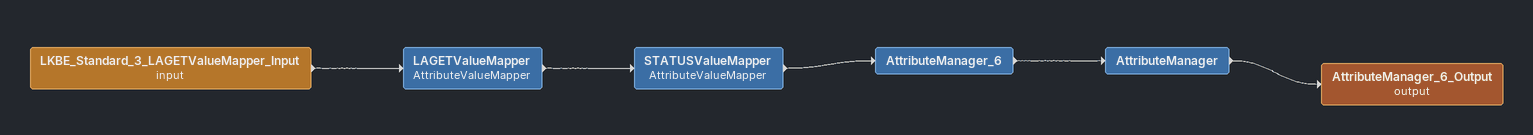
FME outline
LKBE_Standard_3_LAGETValueMapper_Input (input)
    -> LAGETValueMapper
LAGETValueMapper: AttributeValueMapper
    -> STATUSValueMapper
STATUSValueMapper: AttributeValueMapper
    -> AttributeManager_6
AttributeManager_6
    -> AttributeManager
AttributeManager
    -> AttributeManager_6_Output (output)
AttributeManager_6_Output (output)
